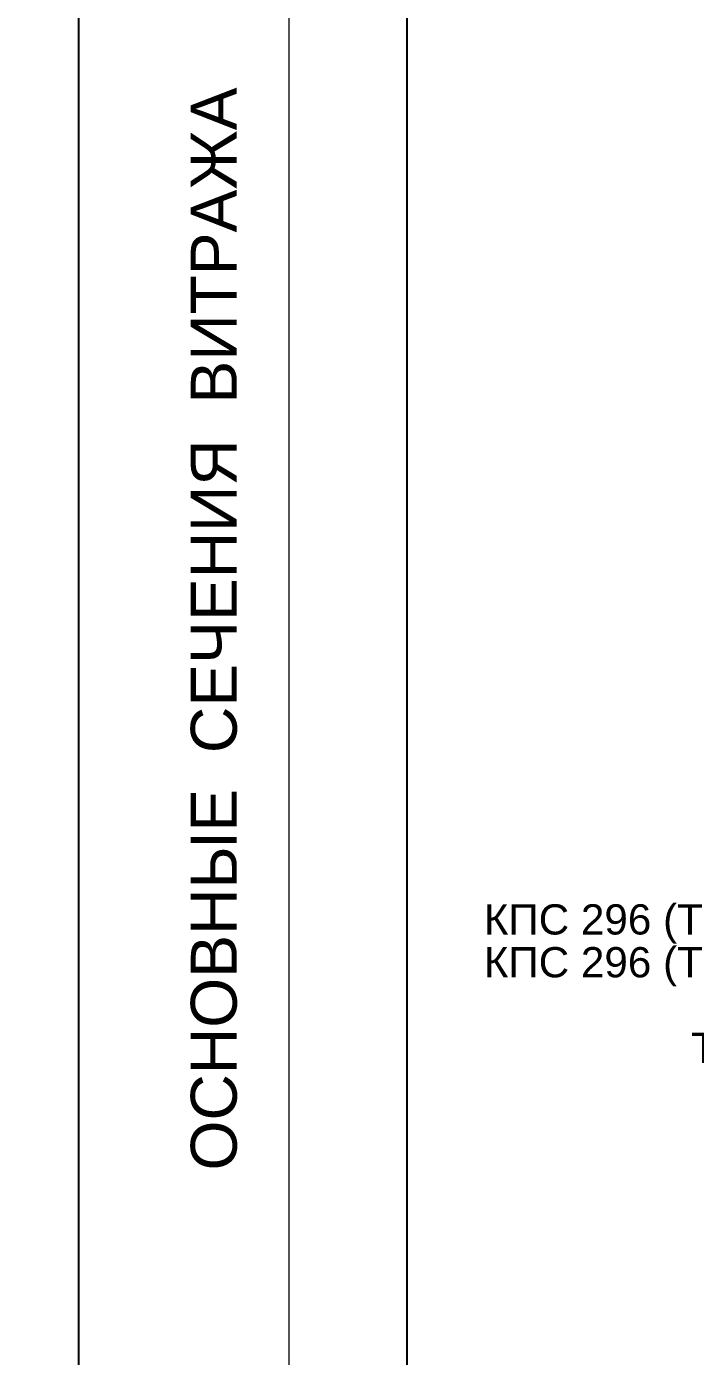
# Model space of a CAD drawing. Extents: x -37 to 8820, y -336 to 478.
# Drawn here: x 5246 to 5297, y 126.5 to 227.7 of the extents above; entities that cross this region are included whole.
import ezdxf

# ---------------------------------------------------------------- set-up
doc = ezdxf.new("R2010")
doc.units = 0
doc.header["$LTSCALE"] = 5
for name, color, linetype, lineweight in [('Dimentions', 5, 'CONTINUOUS', 15), ('Рамки', 1, 'CONTINUOUS', 15), ('Текстовый', 7, 'CONTINUOUS', 9)]:
    doc.layers.add(name, color=color, linetype=linetype, lineweight=lineweight)
doc.layers.add('Скрытые', color=14, linetype='CONTINUOUS', plot=False)
doc.styles.add('Каталожный', font='arial.ttf', dxfattribs={"height": 2.5})
doc.styles.add('Фирм', font='arial.ttf', dxfattribs={"height": 3.5})

msp = doc.modelspace()

# ---------------------------------------------------------------- linework, layer by layer
at = {"layer": 'Dimentions', "linetype": 'Continuous'}
msp.add_line((5266, 297), (5266, 0), dxfattribs=at)
at = {"layer": 'Рамки', "linetype": 'Continuous'}
msp.add_lwpolyline([(5040, 297), (5250, 297), (5250, 0), (5040, 0)], close=True, dxfattribs=at)
at = {"layer": 'Скрытые', "linetype": 'Continuous'}
for points in [[(5460, 297), (5250, 297), (5250, 0), (5460, 0)], [(5440, 10), (5440, 287), (5275, 287), (5275, 10)]]:
    msp.add_lwpolyline(points, close=True, dxfattribs=at)

# ---------------------------------------------------------------- texts
at = {"layer": 'Текстовый', "style": 'Фирм'}
msp.add_text('ОСНОВНЫЕ  СЕЧЕНИЯ  ВИТРАЖА', height=3.5, rotation=90, dxfattribs=at).set_placement((5262.0431, 140.6503))
at = {"layer": 'Текстовый', "linetype": 'Continuous', "insert": (5273, 160.9117), "char_height": 2.5, "width": 28.725742, "attachment_point": 1, "line_spacing_factor": 0.85, "style": 'Каталожный'}
msp.add_mtext('\\pxi-2,l2,r-2.0333,se1.0833,qr,t4;{\\H0.92x;КПС 296 (Т50-04)\\PКПС 296 (Т50-04)\\P\\PТ50-06}', dxfattribs=at)

doc.saveas('drawing.dxf')
